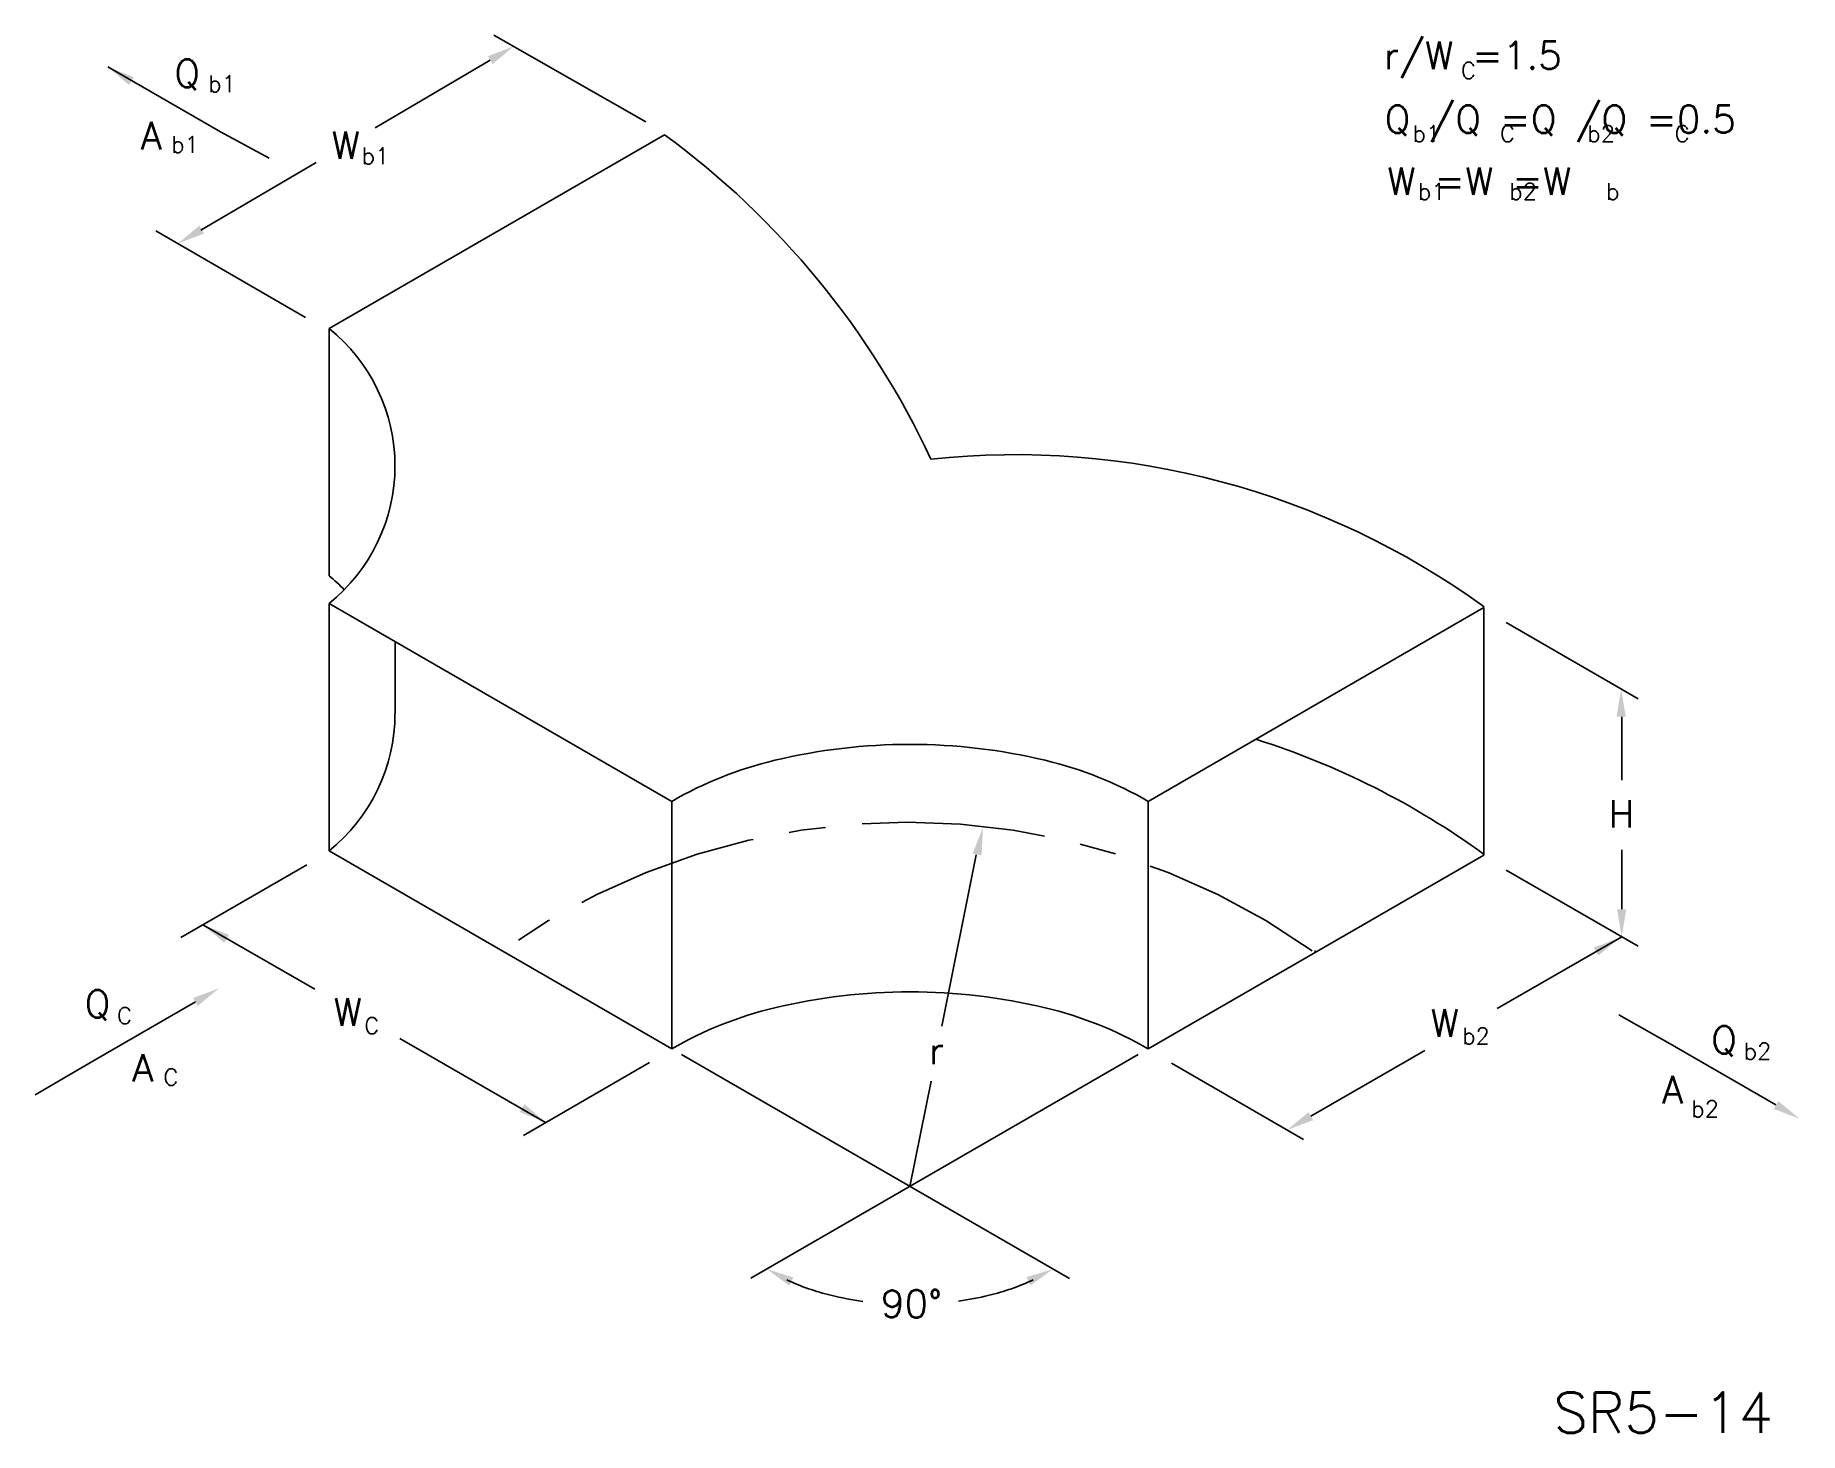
# Model space of a CAD drawing. Extents: x 0.9 to 10.52, y 0.42 to 8.04.
import ezdxf
from ezdxf.enums import TextEntityAlignment as Align

# ---------------------------------------------------------------- set-up
doc = ezdxf.new("R2010")
doc.units = 0
doc.header["$LTSCALE"] = 0.8
doc.header["$MEASUREMENT"] = 0
doc.linetypes.add('CENTER', pattern=[2, 1.25, -0.25, 0.25, -0.25])
doc.layers.get('0').update_dxf_attribs({"linetype": 'CONTINUOUS'})
doc.layers.add('CENTER', color=7, linetype='CENTER')
doc.layers.add('NUMBER', color=7, linetype='CONTINUOUS')
doc.styles.add('ROMANS', font='romans')

msp = doc.modelspace()

# ---------------------------------------------------------------- linework, layer by layer
for p, q in [((3.3963, 8.0404), (4.2239, 7.5684)), ((3.3766, 7.9047), (2.7492, 7.5358)), ((1.2911, 7.868), (1.9049, 7.5137)), ((1.9049, 7.5137), (2.1705, 7.3705)), ((2.4974, 6.4422), (4.3266, 7.4983)), ((1.799, 6.9771), (2.4263, 7.346)), ((1.5537, 6.9736), (2.3684, 6.5016)), ((2.4974, 5.0929), (2.4974, 6.4422)), ((2.4974, 4.9422), (2.4974, 3.5929)), ((4.3659, 3.8634), (2.4974, 4.9422)), ((6.964, 3.8634), (8.7932, 4.9195)), ((8.7932, 4.9195), (8.7932, 3.5702)), ((8.9152, 4.8383), (9.6349, 4.4228)), ((2.8571, 4.3429), (2.8571, 4.7345)), ((9.5455, 4.3244), (9.5455, 3.9794)), ((4.3659, 2.5141), (4.3659, 3.8634)), ((6.964, 2.5141), (6.964, 3.8634)), ((2.4974, 3.5929), (4.3659, 2.5141)), ((5.8389, 2.6374), (6.0257, 3.5717)), ((8.7932, 3.5702), (6.964, 2.5141)), ((9.5455, 3.5988), (9.5455, 3.2751)), ((2.3762, 3.5174), (1.6894, 3.121)), ((8.9152, 3.489), (9.6349, 3.0734)), ((2.4193, 2.8387), (1.81, 3.1906)), ((9.5455, 3.1251), (8.8666, 2.7331)), ((1.7687, 2.7696), (1.2306, 2.4589)), ((9.6675, 2.6205), (9.5299, 2.6988)), ((9.7977, 2.5477), (9.6675, 2.6205)), ((3.6785, 2.1117), (2.8828, 2.5711)), ((7.8508, 2.1466), (8.4714, 2.505)), ((10.3862, 2.2079), (9.7977, 2.5477)), ((1.2306, 2.4589), (0.8957, 2.2631)), ((4.2447, 2.4386), (3.558, 2.0422)), ((4.42, 2.4828), (6.5349, 1.2618)), ((6.9099, 2.4828), (4.7975, 1.2633)), ((7.0906, 2.4355), (7.8103, 2.02)), ((5.6649, 1.7641), (5.7797, 2.3382))]:
    msp.add_line(p, q)
for points in [[(5.6649, 4.1741, 0.058752), (4.9273, 4.0871, 0.072341), (4.3659, 3.8634, 0.106617)], [(6.964, 3.8634, 0.072341), (6.4026, 4.0871, 0.058752), (5.6649, 4.1741, 0.058752)], [(5.6649, 2.8248, 0.058752), (4.9273, 2.7378, 0.072341), (4.3659, 2.5141, 0.106617)], [(6.964, 2.5141, 0.072341), (6.4026, 2.7378, 0.058752), (5.6649, 2.8248, 0.058752)], [(5.4074, 1.1372, -0.023838), (5.2339, 1.17, -0.052088), (4.9935, 1.2547, -0.106617)], [(6.3364, 1.2547, -0.052078), (6.096, 1.17, -0.022775), (5.9303, 1.1383, -0.058752)]]:
    msp.add_lwpolyline(points, format="xyb")
for centre, radius, start, end in [((1.6028, 3.7829), 4.607, 24.99813, 53.75449), ((1.8953, 5.6922), 0.9617, 308.75403, 51.24597), ((6.2373, 1.3972), 4.3567, 54.03012, 96.04928), ((1.8953, 4.3429), 0.9617, 44.5475, 51.24597), ((1.8953, 4.3429), 0.9617, 308.75403, 360), ((6.2373, 0.0479), 4.3567, 54.03012, 72.45723), ((5.6533, -0.1377), 3.8822, 55.00898, 55.17468)]:
    msp.add_arc(centre, radius, start, end)
for points in [[(3.3639, 7.9263), (3.3892, 7.8832), (3.5059, 7.9807)], [(1.4326, 7.8122), (1.4068, 7.7694), (1.2911, 7.868)], [(1.7902, 7.0025), (1.8155, 6.9594), (1.6736, 6.9049)], [(9.5176, 4.3258), (9.5676, 4.3258), (9.5426, 4.4758)], [(6.0067, 3.5793), (6.0556, 3.5687), (6.063, 3.7206)], [(9.5705, 3.2751), (9.5205, 3.2751), (9.5455, 3.1251)], [(1.9517, 3.1355), (1.9262, 3.0925), (1.81, 3.1906)], [(9.3935, 3.0662), (9.4185, 3.0229), (9.5359, 3.1196)], [(1.7562, 2.7913), (1.7812, 2.748), (1.8986, 2.8446)], [(10.3987, 2.2295), (10.3737, 2.1862), (10.5161, 2.1329)], [(3.5628, 2.2123), (3.5371, 2.1694), (3.6786, 2.1138)], [(7.8383, 2.1683), (7.8633, 2.125), (7.7209, 2.0716)], [(5.0297, 1.267), (5.0069, 1.2225), (4.8848, 1.3131)], [(6.322, 1.224), (6.2997, 1.2688), (6.4451, 1.3132)]]:
    msp.add_solid(points)
at = {"layer": 'CENTER'}
msp.add_arc((5.6499, -0.0812), 3.8309, 54.79315, 125.20685, dxfattribs=at)

# ---------------------------------------------------------------- texts
at = {"style": 'ROMANS'}
for s, height, p in [('r/W =1.5', 0.15, (8.2478, 7.856)), ('Q', 0.15, (1.6528, 7.7578)), ('C', 0.09, (8.6691, 7.8033)), ('b1', 0.09, (1.839, 7.7311)), ('Q /Q =Q /Q =0.5', 0.15, (8.2521, 7.5078)), ('A', 0.15, (1.4696, 7.4185)), ('b1', 0.09, (8.4053, 7.4589)), ('C', 0.09, (8.8816, 7.4589)), ('b2', 0.09, (9.3579, 7.4589)), ('C', 0.09, (9.8342, 7.4589)), ('b1', 0.09, (1.6367, 7.4001)), ('b1', 0.09, (2.6754, 7.3377)), ('W =W =W', 0.15, (8.2668, 7.1696)), ('b1', 0.09, (8.4346, 7.1438)), ('b2', 0.09, (8.9329, 7.1438)), ('b', 0.09, (9.4605, 7.1438)), ('Q', 0.15, (1.1642, 2.6842)), ('W', 0.15, (2.5215, 2.6399)), ('C', 0.09, (1.3418, 2.65)), ('W', 0.15, (8.5026, 2.58)), ('C', 0.09, (2.6895, 2.5955)), ('b2', 0.09, (8.6757, 2.5389)), ('Q', 0.15, (10.033, 2.4879)), ('r', 0.15, (5.7669, 2.4301)), ('b2', 0.09, (10.2108, 2.4558)), ('A', 0.15, (1.4238, 2.3354)), ('C', 0.09, (1.5946, 2.3148)), ('A', 0.15, (9.7648, 2.2163)), ('b2', 0.09, (9.9252, 2.142)), ('90%%D', 0.15, (5.5065, 1.0489))]:
    msp.add_text(s, height=height, dxfattribs=at).set_placement(p)
msp.add_text('W', height=0.15, dxfattribs=at).set_placement((2.5878, 7.4409), align=Align.MIDDLE_CENTER)
msp.add_text('H', height=0.15, dxfattribs=at).set_placement((9.5432, 3.7202), align=Align.CENTER)
at = {"layer": 'NUMBER', "style": 'ROMANS'}
msp.add_text('SR5-14', height=0.22, dxfattribs=at).set_placement((9.1735, 0.4209))

doc.saveas('drawing.dxf')
